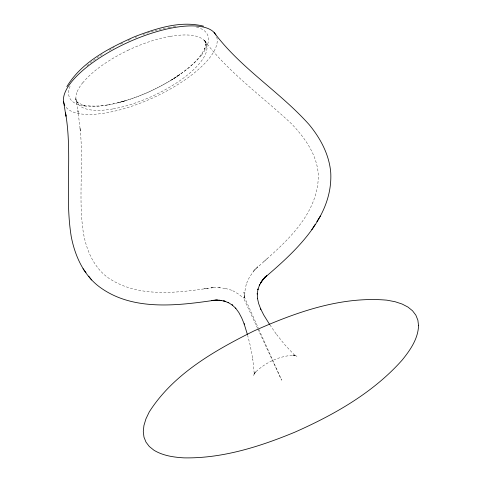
<?xml version="1.0" encoding="UTF-8"?>
<svg xmlns="http://www.w3.org/2000/svg" width="482" height="482" viewBox="0 0 482 482"><rect width="100%" height="100%" fill="white"/><g stroke="black" fill="none" stroke-linecap="round" stroke-linejoin="round"><path stroke-width="0.36" stroke-dasharray="2.41 1.81" d="M263.768 261.599C289.26 239.44 318.355 211.767 318.337 175.406C317.361 155.114 304.937 137.768 291.339 123.627C262.262 96.358 229.221 73.041 204.832 41.042L206.224 43.314L204.597 40.169L205.651 42.597L206.031 45.308L205.916 42.94L205.609 45.959L204.609 49.212L205.507 47.152C198.572 61.792 184.678 71.457 171.465 80.042L180.382 74.144L176.936 76.517M267.203 258.653L254.502 270.016L257.695 266.733L253.08 271.872L254.002 270.679L249.254 277.53L246.206 284.175L246.314 283.826L245.019 290.616L244.579 297.527L244.181 297.882L243.524 297.984L238.126 293.857L231.969 290.254L232.282 290.423L225.136 288.344L225.925 288.495L218.093 287.567L219.696 287.573L211.092 287.899L214.038 287.525L204.181 288.796L207.881 288.326C174.924 293.158 137.093 297.575 108.028 277.704C93.315 267.01 85.953 249.031 83.187 231.571C78.138 197.15 83.989 162.253 79.958 127.73L80.319 130.682L77.939 110.619L78.283 113.378L75.999 99.388L76.27 100.714L75.451 98.653L76.499 101.081L78.217 103.19L76.499 101.545L78.693 103.208L84.675 105.606L82.585 104.949C96.906 107.95 111.631 104.558 125.453 100.726L117.771 102.823L118.735 102.57M177.695 75.993C160.386 87.525 141.232 96.298 121.205 101.919M269.908 324.856L276.072 333.809L275.758 333.393L284.585 344.516L294.918 355.481L294.231 354.927L296.948 356.373L294.857 355.505L292.05 355.12L294.701 355.15C279.783 355.698 264.937 362.512 254.526 373.164L256.207 371.2L254.52 373.598L253.659 375.791L254.345 372.815L254.249 373.725L252.755 358.795L252.833 359.445L250.218 345.407L247.694 335.599M204.597 40.169L205.609 42.139A71.408 26.052 -24.5 0 1 206.977 48.748A70.541 25.739 -24.5 0 1 205.748 53.49A71.414 26.058 -24.5 0 1 200.392 62.335A70.987 25.901 -24.5 0 1 183.124 78.343A70.987 25.901 -24.5 0 1 155.096 94.906A71.414 26.058 -24.5 0 1 138.455 101.889A70.541 25.739 -24.5 0 1 128.495 105.19A71.402 26.052 -24.5 0 1 112.686 108.968M257.575 328.302L243.5 297.96L243.934 297.521L244.573 297.46L258.238 327.971M257.888 328.977L281.627 380.184L258.539 328.652M216.707 36.957A83.356 30.414 -24.5 0 1 152.957 97.846A83.356 30.414 -24.5 0 1 65.178 106.016M201.398 55.195A75.74 27.637 -24.5 0 1 182.973 72.276A75.74 27.637 -24.5 0 1 153.065 89.947A76.198 27.805 -24.5 0 1 135.315 97.4A75.264 27.462 -24.5 0 1 124.687 100.919A76.192 27.799 -24.5 0 1 107.817 104.956M169.26 27.474A75.74 27.637 -24.5 0 1 176.665 26.426M196.517 27.149A75.74 27.637 -24.5 0 1 206.965 33.692A76.192 27.799 -24.5 0 1 208.423 40.699A75.264 27.462 -24.5 0 1 207.115 45.76A76.192 27.799 -24.5 0 1 201.386 55.255M107.823 104.949A75.764 27.643 -24.5 0 1 70.101 98.726A76.192 27.799 -24.5 0 1 68.631 91.682A75.282 27.468 -24.5 0 1 69.944 86.621A76.186 27.799 -24.5 0 1 70.74 84.82M86.917 65.781A75.764 27.643 -24.5 0 1 102.142 54.556M109.119 50.279A75.764 27.643 -24.5 0 1 113.981 47.537M120.518 44.127A75.764 27.643 -24.5 0 1 123.995 42.44M128.091 40.536A76.192 27.799 -24.5 0 1 131.044 39.241M135.201 37.506A76.192 27.799 -24.5 0 1 136.984 36.789M142.931 34.553A75.276 27.468 -24.5 0 1 152.372 31.463A76.186 27.799 -24.5 0 1 165.995 28.04M167.953 27.661A76.186 27.799 -24.5 0 1 169.242 27.426M112.776 108.944A70.987 25.901 -24.5 0 1 77.439 103.118M82.651 82.976A70.987 25.901 -24.5 0 1 127.917 50.417M170.212 36.397A70.987 25.901 -24.5 0 1 205.555 42.223M77.325 103.142A71.408 26.052 -24.5 0 1 75.963 96.533A70.553 25.745 -24.5 0 1 77.186 91.791M77.204 91.731A71.408 26.052 -24.5 0 1 82.561 82.892M127.844 50.375A71.408 26.052 -24.5 0 1 144.486 43.392A70.547 25.739 -24.5 0 1 154.439 40.09A71.402 26.052 -24.5 0 1 170.254 36.313M244.386 297.755L243.97 292.11L244.386 297.755"/><path stroke-width="0.72" d="M260.346 283.193L265.245 276.861L262.449 280.193L266.829 275.596L264.624 277.722C295.617 251.218 332.996 217.328 330.748 172.737C329.29 154.74 320.47 138.304 309.119 124.597C279.711 91.652 240.693 68.281 214.098 32.499M66.853 86.633C81.723 61.901 109.083 48.061 134.605 36.692C156.282 28.474 180.28 20.352 203.549 26.179M311.824 229.697L315.041 224.594M316.879 221.612L320.379 216.057M260.684 282.759L262.16 280.614L259.244 285.633L259.702 284.669L257.822 289.706L258.045 288.965L257.219 294.056L257.28 293.49L257.496 298.683L257.442 298.238L258.671 303.624L260.84 309.293L260.702 308.944L263.732 314.993L269.492 324.259M216.123 300.021C177.725 305.666 132.11 311.571 98.906 286.471C83.247 274.529 74.831 255.382 71.222 236.463C64.594 195.608 72.583 153.866 65.558 112.969L65.956 116.192L63.624 101.877M214.406 300.244L211.423 300.443L217.96 300.147L215.749 300.135L221.816 300.479L220.214 300.34M218.798 300.063L225.727 301.401M224.588 301.178L223.612 300.858L228.703 302.762L228.046 302.425L232.463 305.16L232.035 304.811L235.831 308.402L235.565 308.052L238.837 312.523L241.693 317.885L244.272 324.145L244.127 323.79L247.513 334.9M88.676 276.138L91.604 280M83.012 268.733L85.989 272.655M64.817 105.383A83.356 30.414 -24.5 0 1 125.929 43.326A83.356 30.414 -24.5 0 1 215.87 34.951M418.551 325.687L418.539 325.784C418.045 338.798 410.278 350.028 402.368 359.819L402.223 360.006C373.201 392.716 334.213 414.731 294.653 432.258C259.623 446.706 222.335 458.575 184.046 457.864L183.799 457.852C173.496 457.249 162.886 455.665 153.921 450.212L149.281 446.465L145.986 442.115L143.967 437.114L143.281 431.547L143.931 425.516L145.913 418.93L149.245 411.947C173.454 373.893 214.502 350.673 253.851 330.989C295.436 312.469 340.726 296.081 386.962 300.172L395.138 301.738L402.09 304.028L407.965 307.082L412.532 310.782L415.858 315.162L417.87 320.162L418.551 325.687"/></g></svg>
